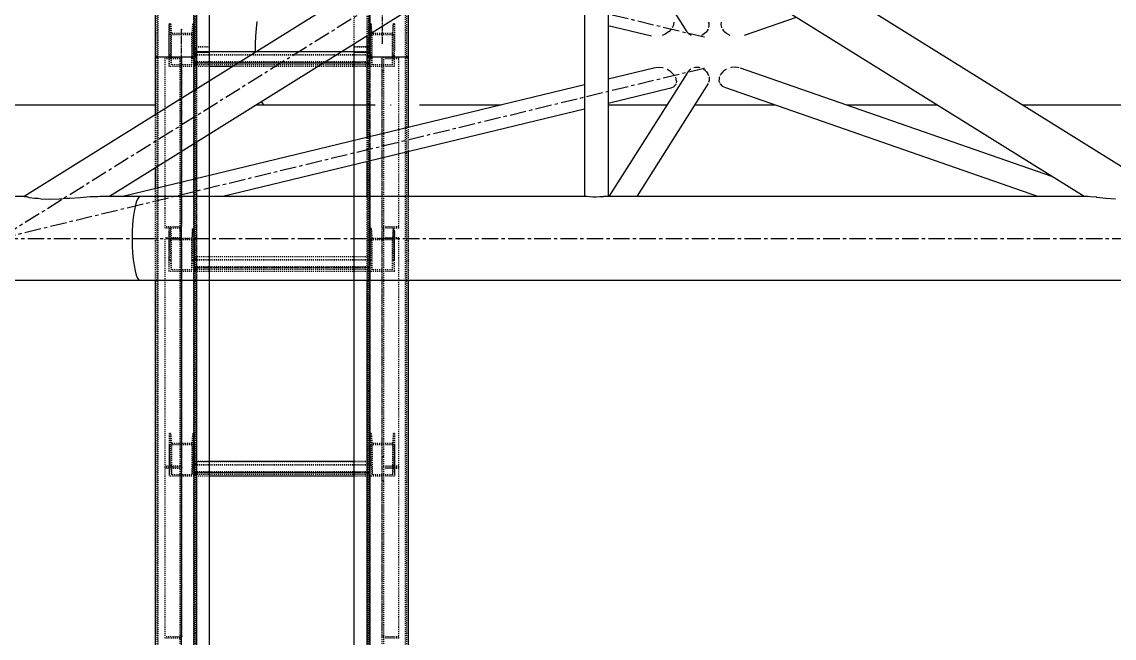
# Model space of a CAD drawing. Header units: millimetres. Extents: x 5143 to 30813, y 232 to 21408.
# Drawn here: x 8951 to 9479, y 17097 to 17395 of the extents above; entities that cross this region are included whole.
import ezdxf

# ---------------------------------------------------------------- set-up
doc = ezdxf.new("R2010")
doc.units = ezdxf.units.MM
doc.header["$LTSCALE"] = 0.25
for name, pattern in [('CENTER', [50.8, 31.75, -6.35, 6.35, -6.35]), ('XKITLINE00', [0]), ('XKITLINE02', [4, 2, -2]), ('XKITLINE03', [6, 3, -1, 1, -1])]:
    doc.linetypes.add(name, pattern=pattern)

msp = doc.modelspace()

# ---------------------------------------------------------------- linework, layer by layer
at = {"color": 3, "linetype": 'XKITLINE02'}
for p, q in [((9016.78, 17377.53), (9016.78, 17571.02)), ((9017.31, 17377.98), (9017.31, 17570.49)), ((9034.55, 17377.98), (9034.55, 17553.26)), ((9034.63, 17380.27), (9034.63, 17553.17)), ((9035.08, 17377.53), (9035.08, 17552.72)), ((9035.48, 17380.27), (9035.48, 17553.17)), ((9118.76, 17380.27), (9118.76, 17553.17)), ((9119.61, 17380.27), (9119.61, 17490.57)), ((9118.31, 17388.3), (9118.31, 17454.52)), ((9119.16, 17377.53), (9119.16, 17453.72)), ((9119.69, 17377.98), (9119.69, 17452.27)), ((9136.92, 17377.98), (9136.92, 17436.05)), ((9137.46, 17377.53), (9137.46, 17436.49)), ((9138.31, 17377.53), (9138.31, 17428.25)), ((9118.31, 17388.3), (9118.31, 17414.02)), ((9112.11, 17384.43), (9112.11, 17410.16)), ((9023.31, 17394.18), (9022.63, 17394.18)), ((9022.63, 17394.18), (9022.63, 17388.74)), ((9022.63, 17378.04), (9022.63, 17394.18)), ((9023.31, 17394.18), (9023.69, 17389.43)), ((9023.31, 17394.18), (9023.31, 17378.99)), ((9033.95, 17394.18), (9033.57, 17389.43)), ((9034.63, 17394.18), (9033.95, 17394.18)), ((9033.95, 17394.18), (9033.95, 17378.99)), ((9034.63, 17394.18), (9034.63, 17388.74)), ((9034.63, 17378.04), (9034.63, 17394.18)), ((9119.61, 17373.54), (9119.61, 17394.18)), ((9119.61, 17394.18), (9119.61, 17380.62)), ((9120.29, 17394.18), (9119.61, 17394.18)), ((9120.29, 17378.99), (9120.29, 17394.18)), ((9120.67, 17389.43), (9120.29, 17394.18)), ((9130.93, 17394.18), (9130.55, 17389.43)), ((9130.93, 17378.99), (9130.93, 17394.18)), ((9131.61, 17394.18), (9130.93, 17394.18)), ((9131.61, 17394.18), (9131.61, 17380.87)), ((9131.61, 17394.18), (9131.61, 17388.74)), ((9034.63, 17388.74), (9022.63, 17388.74)), ((9022.63, 17373.54), (9022.63, 17388.74)), ((9033.57, 17389.43), (9023.69, 17389.43)), ((9023.69, 17374.24), (9023.69, 17389.43)), ((9033.57, 17374.24), (9033.57, 17389.43)), ((9034.63, 17373.54), (9034.63, 17388.74)), ((9131.61, 17388.74), (9119.61, 17388.74)), ((9120.67, 17374.24), (9120.67, 17389.43)), ((9130.55, 17389.43), (9120.67, 17389.43)), ((9130.55, 17374.24), (9130.55, 17389.43)), ((9131.61, 17373.54), (9131.61, 17388.74)), ((9034.61, 15740.27), (9034.61, 17382.99)), ((9042.11, 17382.99), (9034.61, 17382.99)), ((9042.11, 17380.27), (9034.61, 17380.27)), ((9034.63, 17373.54), (9034.63, 17380.62)), ((9042.13, 17380.62), (9034.63, 17380.62)), ((9119.61, 17380.53), (9034.63, 17380.53)), ((9035.93, 17380.27), (9034.63, 17380.27)), ((9042.11, 17382.87), (9035.46, 17382.8)), ((9035.46, 15740.46), (9035.46, 17382.8)), ((9042.11, 17380.39), (9035.46, 17380.46)), ((9042.11, 15800.21), (9042.11, 17382.99)), ((9105.99, 17380.62), (9064.75, 17380.62)), ((9112.11, 15744.43), (9112.11, 17382.99)), ((9112.11, 17382.99), (9112.11, 17382.87)), ((9119.61, 17382.99), (9112.11, 17382.99)), ((9118.76, 17382.8), (9112.11, 17382.87)), ((9119.61, 17380.62), (9112.11, 17380.62)), ((9118.76, 17380.46), (9112.11, 17380.39)), ((9119.61, 17380.27), (9112.11, 17380.27)), ((9119.61, 17380.27), (9112.11, 17380.27)), ((9118.76, 17380.27), (9112.11, 17380.27)), ((9118.76, 17380.27), (9112.11, 17380.27)), ((9118.76, 15740.46), (9118.76, 17382.8)), ((9119.61, 15740.27), (9119.61, 17382.99)), ((9119.61, 17373.54), (9119.61, 17380.62)), ((9119.61, 17373.54), (9119.61, 17380.62)), ((9131.61, 17373.54), (9131.61, 17380.87)), ((9015.93, 17377.53), (9015.93, 17378.04)), ((9016.78, 17377.53), (9015.93, 17377.53)), ((9016.78, 17377.53), (9015.93, 17377.53)), ((9017.31, 17377.98), (9016.78, 17377.53)), ((9017.31, 17377.98), (9016.78, 17377.53)), ((9016.78, 15751.29), (9016.78, 17377.53)), ((9017.31, 15752.02), (9017.31, 17377.98)), ((9034.54, 17377.98), (9017.31, 17377.98)), ((9034.55, 17377.98), (9017.31, 17377.98)), ((9020.63, 17305.07), (9020.63, 17377.89)), ((9028.63, 17377.89), (9020.63, 17377.89)), ((9027.83, 17377.24), (9020.63, 17377.24)), ((9023.31, 17378.99), (9022.63, 17378.99)), ((9022.63, 17378.04), (9022.63, 17373.54)), ((9023.69, 17374.24), (9023.31, 17378.99)), ((9027.83, 17306.82), (9027.83, 17377.24)), ((9028.63, 17289.47), (9028.63, 17377.89)), ((9033.57, 17374.24), (9033.95, 17378.99)), ((9034.63, 17378.99), (9033.95, 17378.99)), ((9034.55, 15752.02), (9034.54, 17377.98)), ((9035.08, 17377.53), (9034.54, 17377.98)), ((9035.08, 17377.53), (9034.55, 17377.98)), ((9119.61, 17379.08), (9034.63, 17379.08)), ((9119.61, 17378.99), (9034.63, 17378.99)), ((9034.63, 17378.04), (9034.63, 17373.54)), ((9119.61, 17375.72), (9034.63, 17375.72)), ((9042.11, 17375.17), (9034.63, 17375.17)), ((9035.08, 15751.29), (9035.08, 17377.53)), ((9035.93, 17377.53), (9035.08, 17377.53)), ((9035.93, 17377.53), (9035.08, 17377.53)), ((9035.93, 17377.53), (9035.93, 17378.04)), ((9097.26, 17375.17), (9056.02, 17375.17)), ((9119.61, 17375.17), (9112.11, 17375.17)), ((9118.31, 17377.53), (9118.31, 17378.04)), ((9119.16, 17377.53), (9118.31, 17377.53)), ((9119.16, 17377.53), (9118.31, 17377.53)), ((9119.69, 17377.98), (9119.16, 17377.53)), ((9119.69, 17377.98), (9119.16, 17377.53)), ((9119.16, 15751.29), (9119.16, 17377.53)), ((9120.29, 17378.99), (9119.61, 17378.99)), ((9119.69, 15752.02), (9119.69, 17377.98)), ((9136.92, 17377.98), (9119.69, 17377.98)), ((9136.92, 17377.98), (9119.69, 17377.98)), ((9120.67, 17374.24), (9120.29, 17378.99)), ((9125.61, 17289.47), (9125.61, 17377.89)), ((9133.61, 17377.89), (9125.61, 17377.89)), ((9126.41, 17289.47), (9126.41, 17377.24)), ((9133.61, 17377.24), (9126.41, 17377.24)), ((9130.55, 17374.24), (9130.93, 17378.99)), ((9131.61, 17378.99), (9130.93, 17378.99)), ((9133.61, 17295.34), (9133.61, 17377.89)), ((9136.93, 15752.02), (9136.92, 17377.98)), ((9137.46, 17377.53), (9136.92, 17377.98)), ((9137.46, 17377.53), (9136.92, 17377.98)), ((9137.46, 15751.29), (9137.46, 17377.53)), ((9138.31, 17377.53), (9137.46, 17377.53)), ((9138.31, 17377.53), (9137.46, 17377.53)), ((9034.63, 17373.54), (9022.63, 17373.54)), ((9033.57, 17374.24), (9023.69, 17374.24)), ((9028.63, 17371.38), (9027.83, 17371.38)), ((9119.61, 17374.38), (9034.63, 17374.38)), ((9042.11, 17373.54), (9034.63, 17373.54)), ((9119.61, 17373.54), (9053.41, 17373.54)), ((9131.61, 17373.54), (9119.61, 17373.54)), ((9130.55, 17374.24), (9120.67, 17374.24)), ((9126.41, 17371.38), (9125.61, 17371.38)), ((9042.11, 15742.87), (9042.11, 17366.5)), ((9035.93, 15801.69), (9035.93, 17362.64)), ((9015.93, 17324.44), (9015.93, 17350.17)), ((9138.31, 15760.78), (9138.31, 17344.02)), ((9112.11, 15742.87), (9112.11, 17337.68)), ((9118.31, 17327.46), (9118.31, 17339.18)), ((9118.76, 17328.83), (9118.76, 15740.46)), ((9119.61, 17329.04), (9119.61, 15740.27)), ((9035.93, 17269.97), (9035.93, 17319.23)), ((9042.11, 17269.97), (9042.11, 17320.73)), ((9015.93, 17269.97), (9015.93, 17314.39)), ((9027.83, 17289.47), (9027.83, 17306.82)), ((9028.63, 17307.01), (9028.63, 17295.99)), ((9112.11, 17269.97), (9112.11, 17310.57)), ((9118.31, 17269.97), (9118.31, 17310.57)), ((9138.31, 17269.97), (9138.31, 17310.57)), ((9020.63, 17295.34), (9020.63, 17305.07)), ((9028.63, 17295.99), (9020.63, 17295.99)), ((9133.61, 17295.99), (9125.61, 17295.99)), ((9027.83, 17295.34), (9020.63, 17295.34)), ((9027.83, 17290.73), (9020.63, 17290.73)), ((9020.63, 17179.74), (9020.63, 17290.73)), ((9028.63, 17290.23), (9020.63, 17290.23)), ((9023.31, 17295.11), (9022.63, 17295.11)), ((9022.63, 17286.75), (9022.63, 17295.11)), ((9022.63, 17277.23), (9022.63, 17293.8)), ((9023.31, 17295.11), (9023.69, 17290.35)), ((9023.31, 17279.92), (9023.31, 17295.11)), ((9033.57, 17290.35), (9023.69, 17290.35)), ((9023.69, 17275.16), (9023.69, 17290.35)), ((9028.63, 17295.23), (9027.83, 17295.23)), ((9027.83, 17180.24), (9027.83, 17295.23)), ((9028.63, 17179.74), (9028.63, 17295.23)), ((9033.95, 17295.11), (9033.57, 17290.35)), ((9033.57, 17275.16), (9033.57, 17290.35)), ((9034.63, 17295.11), (9033.95, 17295.11)), ((9033.95, 17279.92), (9033.95, 17295.11)), ((9034.63, 17286.75), (9034.63, 17295.11)), ((9034.63, 17277.23), (9034.63, 17293.8)), ((9119.61, 17279.92), (9119.61, 17295.11)), ((9120.29, 17295.11), (9119.61, 17295.11)), ((9119.61, 17293.8), (9119.61, 17289.66)), ((9120.29, 17279.92), (9120.29, 17295.11)), ((9120.29, 17295.11), (9120.67, 17290.35)), ((9120.67, 17275.16), (9120.67, 17290.35)), ((9130.55, 17290.35), (9120.67, 17290.35)), ((9125.61, 17179.74), (9125.61, 17295.23)), ((9126.41, 17295.23), (9125.61, 17295.23)), ((9133.61, 17290.23), (9125.61, 17290.23)), ((9133.61, 17295.34), (9126.41, 17295.34)), ((9126.41, 17180.24), (9126.41, 17295.23)), ((9133.61, 17290.73), (9126.41, 17290.73)), ((9130.93, 17295.11), (9130.55, 17290.35)), ((9130.55, 17275.16), (9130.55, 17290.35)), ((9130.93, 17279.92), (9130.93, 17295.11)), ((9131.61, 17295.11), (9130.93, 17295.11)), ((9131.61, 17279.92), (9131.61, 17295.11)), ((9131.61, 17293.8), (9131.61, 17289.66)), ((9133.61, 17179.74), (9133.61, 17290.73)), ((9034.63, 17289.66), (9022.63, 17289.66)), ((9022.63, 17274.47), (9022.63, 17286.75)), ((9028.63, 17289.47), (9027.83, 17289.47)), ((9028.63, 17286.75), (9028.63, 17179.74)), ((9034.63, 17274.47), (9034.63, 17286.75)), ((9119.61, 17274.47), (9119.61, 17289.66)), ((9131.61, 17289.66), (9119.61, 17289.66)), ((9126.41, 17289.47), (9125.61, 17289.47)), ((9131.61, 17274.47), (9131.61, 17289.66)), ((9023.31, 17279.92), (9022.63, 17279.92)), ((9023.69, 17275.16), (9023.31, 17279.92)), ((9033.57, 17275.16), (9033.95, 17279.92)), ((9034.63, 17279.92), (9033.95, 17279.92)), ((9034.63, 17274.47), (9034.63, 17281.54)), ((9119.61, 17281.54), (9034.63, 17281.54)), ((9119.61, 17281.45), (9034.63, 17281.45)), ((9119.61, 17280.01), (9034.63, 17280.01)), ((9119.61, 17279.92), (9034.63, 17279.92)), ((9119.61, 17274.47), (9119.61, 17281.54)), ((9119.61, 17274.47), (9119.61, 17279.92)), ((9120.29, 17279.92), (9119.61, 17279.92)), ((9120.67, 17275.16), (9120.29, 17279.92)), ((9130.55, 17275.16), (9130.93, 17279.92)), ((9131.61, 17279.92), (9130.93, 17279.92)), ((9131.61, 17274.47), (9131.61, 17279.92)), ((9034.63, 17274.47), (9022.63, 17274.47)), ((9033.57, 17275.16), (9023.69, 17275.16)), ((9119.61, 17276.64), (9034.63, 17276.64)), ((9119.61, 17276.09), (9034.63, 17276.09)), ((9119.61, 17275.3), (9034.63, 17275.3)), ((9119.61, 17274.47), (9034.63, 17274.47)), ((9131.61, 17274.47), (9119.61, 17274.47)), ((9130.55, 17275.16), (9120.67, 17275.16)), ((9023.31, 17196.03), (9022.63, 17196.03)), ((9022.63, 17196.03), (9022.63, 17190.58)), ((9022.63, 17196.03), (9022.63, 17180.84)), ((9023.31, 17196.03), (9023.69, 17191.28)), ((9023.31, 17196.03), (9023.31, 17180.84)), ((9033.95, 17196.03), (9033.57, 17191.28)), ((9034.63, 17196.03), (9033.95, 17196.03)), ((9033.95, 17196.03), (9033.95, 17180.84)), ((9034.63, 17196.03), (9034.63, 17190.58)), ((9034.63, 17196.03), (9034.63, 17180.84)), ((9119.61, 17196.03), (9119.61, 17180.84)), ((9119.61, 17196.03), (9119.61, 17190.58)), ((9120.29, 17196.03), (9119.61, 17196.03)), ((9120.29, 17196.03), (9120.29, 17180.84)), ((9120.29, 17196.03), (9120.67, 17191.28)), ((9130.93, 17196.03), (9130.55, 17191.28)), ((9130.93, 17196.03), (9130.93, 17180.84)), ((9131.61, 17196.03), (9130.93, 17196.03)), ((9131.61, 17196.03), (9131.61, 17180.84)), ((9131.61, 17196.03), (9131.61, 17190.58)), ((9034.63, 17190.58), (9022.63, 17190.58)), ((9022.63, 17190.58), (9022.63, 17175.39)), ((9033.57, 17191.28), (9023.69, 17191.28)), ((9023.69, 17191.28), (9023.69, 17176.08)), ((9033.57, 17191.28), (9033.57, 17176.08)), ((9034.63, 17190.58), (9034.63, 17175.39)), ((9119.61, 17190.58), (9119.61, 17175.39)), ((9131.61, 17190.58), (9119.61, 17190.58)), ((9120.67, 17191.28), (9120.67, 17176.08)), ((9130.55, 17191.28), (9120.67, 17191.28)), ((9130.55, 17191.28), (9130.55, 17176.08)), ((9131.61, 17190.58), (9131.61, 17175.39)), ((9028.63, 17184.75), (9027.83, 17184.75)), ((9126.41, 17184.75), (9125.61, 17184.75)), ((9027.83, 17180.24), (9020.63, 17180.24)), ((9020.63, 17097.19), (9020.63, 17179.74)), ((9028.63, 17179.74), (9020.63, 17179.74)), ((9028.63, 17179.74), (9020.63, 17179.74)), ((9023.31, 17180.84), (9022.63, 17180.84)), ((9022.63, 17180.84), (9022.63, 17175.39)), ((9023.31, 17180.84), (9023.69, 17176.08)), ((9028.63, 17091.32), (9028.63, 17179.74)), ((9033.95, 17180.84), (9033.57, 17176.08)), ((9034.63, 17180.84), (9033.95, 17180.84)), ((9034.63, 17175.39), (9034.63, 17182.47)), ((9042.11, 17182.47), (9034.63, 17182.47)), ((9119.61, 17182.38), (9034.63, 17182.38)), ((9119.61, 17180.93), (9034.63, 17180.93)), ((9119.61, 17180.84), (9034.63, 17180.84)), ((9034.63, 17180.84), (9034.63, 17175.39)), ((9119.61, 17182.47), (9112.11, 17182.47)), ((9119.61, 17175.39), (9119.61, 17182.47)), ((9119.61, 17180.84), (9119.61, 17175.39)), ((9120.29, 17180.84), (9119.61, 17180.84)), ((9120.29, 17180.84), (9120.67, 17176.08)), ((9133.61, 17179.74), (9125.61, 17179.74)), ((9125.61, 17091.32), (9125.61, 17179.74)), ((9133.61, 17179.74), (9125.61, 17179.74)), ((9133.61, 17180.24), (9126.41, 17180.24)), ((9130.93, 17180.84), (9130.55, 17176.08)), ((9131.61, 17180.84), (9130.93, 17180.84)), ((9131.61, 17180.84), (9131.61, 17175.39)), ((9133.61, 17097.19), (9133.61, 17179.74)), ((9027.83, 17179.09), (9020.63, 17179.09)), ((9034.63, 17175.39), (9022.63, 17175.39)), ((9033.57, 17176.08), (9023.69, 17176.08)), ((9027.83, 17091.32), (9027.83, 17179.09)), ((9119.61, 17177.57), (9034.63, 17177.57)), ((9042.11, 17177.02), (9034.63, 17177.02)), ((9119.61, 17176.23), (9034.63, 17176.23)), ((9042.11, 17175.39), (9034.63, 17175.39)), ((9119.61, 17177.02), (9112.11, 17177.02)), ((9119.61, 17175.39), (9112.11, 17175.39)), ((9131.61, 17175.39), (9119.61, 17175.39)), ((9130.55, 17176.08), (9120.67, 17176.08)), ((9126.41, 17091.32), (9126.41, 17179.09)), ((9133.61, 17179.09), (9126.41, 17179.09)), ((9028.63, 17173.23), (9027.83, 17173.23)), ((9126.41, 17173.23), (9125.61, 17173.23)), ((9028.63, 17097.84), (9020.63, 17097.84)), ((9027.83, 17097.19), (9020.63, 17097.19)), ((9133.61, 17097.84), (9125.61, 17097.84)), ((9133.61, 17097.19), (9126.41, 17097.19))]:
    msp.add_line(p, q, dxfattribs=at)
at = {"color": 1, "linetype": 'XKITLINE03'}
for p, q in [((9034.63, 17380.27), (9034.63, 17553.17)), ((9119.61, 17553.17), (9119.61, 17380.27)), ((9125.61, 17439.67), (9125.61, 17384.67)), ((9028.63, 15747.93), (9028.63, 17391.46)), ((9034.63, 17388.74), (9034.63, 17373.54)), ((9119.61, 17373.54), (9119.61, 17388.74)), ((9034.61, 15740.27), (9034.61, 17380.27)), ((9119.61, 17380.27), (9119.61, 15740.27)), ((9028.63, 17377.89), (9028.63, 17295.99)), ((9119.61, 17375.17), (9034.63, 17375.17)), ((9125.61, 17295.99), (9125.61, 17377.89)), ((9028.63, 17290.23), (9028.63, 17179.74)), ((9125.61, 17179.74), (9125.61, 17290.23)), ((9034.63, 17289.66), (9034.63, 17274.47)), ((9119.61, 17274.47), (9119.61, 17289.66)), ((9119.61, 17276.09), (9034.63, 17276.09)), ((9034.63, 17190.58), (9034.63, 17175.39)), ((9119.61, 17175.39), (9119.61, 17190.58)), ((9028.63, 17179.74), (9028.63, 17097.84)), ((9125.61, 17097.84), (9125.61, 17179.74)), ((9119.61, 17177.02), (9034.63, 17177.02))]:
    msp.add_line(p, q, dxfattribs=at)
at = {"color": 8, "linetype": 'CENTER'}
for p, q in [((9229.11, 17470.27), (8940.53, 17290.27)), ((8940.53, 17470.27), (9281.26, 17387.77)), ((8940.53, 17290.27), (9281.26, 17372.77)), ((7544.5, 17290.27), (9008.64, 17290.27)), ((9008.64, 17290.27), (10454.11, 17290.27))]:
    msp.add_line(p, q, dxfattribs=at)
at = {"color": 8, "linetype": 'XKITLINE00'}
for p, q in [((9176.6, 17450.38), (8952.45, 17310.57)), ((9217.31, 17450.05), (8993.7, 17310.57)), ((9223.41, 17450.37), (9223.41, 17310.57)), ((9234.81, 17450.11), (9234.81, 17310.57)), ((9235.2, 17449.97), (9272.9, 17390.32)), ((9464.95, 17310.57), (9240.63, 17450.25)), ((9506.24, 17310.57), (9282.06, 17450.16)), ((9325.76, 17397.24), (9300.58, 17388.47)), ((9064.64, 17391.81), (9064.36, 17388.12)), ((9065.02, 17395.2), (9064.64, 17391.81)), ((9255.71, 17388.1), (9234.81, 17393.16)), ((9265.32, 17391.51), (9264.2, 17390.33)), ((9266.36, 17393.43), (9265.76, 17392.14)), ((9266.62, 17394.96), (9266.36, 17393.73)), ((9266.36, 17393.73), (9266.36, 17393.43)), ((9282.97, 17391.28), (9282.16, 17390.14)), ((9283.04, 17391.5), (9282.97, 17391.28)), ((9283.46, 17392.88), (9283.23, 17392.13)), ((9283.25, 17394.92), (9283.43, 17394.46)), ((9283.43, 17394.46), (9283.44, 17393.69)), ((9283.44, 17393.69), (9283.46, 17392.88)), ((9289.48, 17394.92), (9289.3, 17393.92)), ((9289.3, 17393.92), (9289.37, 17393.69)), ((9289.37, 17393.69), (9289.58, 17392.3)), ((9289.58, 17392.3), (9289.68, 17392.13)), ((9290.08, 17391.5), (9290.53, 17390.75)), ((9291.26, 17390.14), (9290.53, 17390.75)), ((9064.36, 17388.12), (9064.18, 17384.25)), ((9262.46, 17389.08), (9260.95, 17388.48)), ((9263.97, 17390.18), (9262.46, 17389.08)), ((9264.2, 17390.33), (9263.97, 17390.18)), ((9272.9, 17390.32), (9273.07, 17390.14)), ((9273.07, 17390.14), (9274.01, 17389.07)), ((9275.04, 17388.48), (9274.01, 17389.07)), ((9280.61, 17388.73), (9280.02, 17388.48)), ((9281.98, 17389.86), (9280.61, 17388.73)), ((9282.16, 17390.14), (9281.98, 17389.86)), ((9292, 17389.41), (9291.26, 17390.14)), ((9293.9, 17388.43), (9292, 17389.41)), ((9064.18, 17384.25), (9064.13, 17380.62)), ((9256.93, 17372.74), (9234.81, 17367.39)), ((9272.97, 17370.3), (9235.22, 17310.57)), ((9259.09, 17373.06), (9256.93, 17372.74)), ((9261.34, 17372.84), (9259.09, 17373.06)), ((9261.41, 17372.81), (9261.34, 17372.84)), ((9263.45, 17372.1), (9263.33, 17372.15)), ((9265.2, 17370.93), (9263.45, 17372.1)), ((9265.2, 17370.93), (9265.32, 17370.79)), ((9266.65, 17369.48), (9265.32, 17370.79)), ((9266.65, 17369.48), (9266.85, 17369.11)), ((9273.38, 17370.84), (9272.97, 17370.3)), ((9273.98, 17371.63), (9273.38, 17370.84)), ((9274.76, 17372.16), (9273.98, 17371.63)), ((9277.07, 17373.06), (9276.19, 17372.82)), ((9278.83, 17373.01), (9277.07, 17373.06)), ((9279.39, 17372.82), (9278.83, 17373.01)), ((9281.96, 17371.38), (9280.89, 17372.16)), ((9281.96, 17371.38), (9282.36, 17370.84)), ((9282.36, 17370.84), (9283.03, 17370)), ((9283.03, 17370), (9283.37, 17369.11)), ((9289.24, 17369.74), (9288.96, 17369.11)), ((9290.29, 17370.84), (9289.24, 17369.74)), ((9290.55, 17371.16), (9290.29, 17370.84)), ((9292.07, 17372.16), (9290.55, 17371.16)), ((9294.34, 17372.95), (9293.93, 17372.82)), ((9296.58, 17373.1), (9294.34, 17372.95)), ((9298.16, 17372.82), (9296.58, 17373.1)), ((9449.39, 17320.26), (9298.77, 17372.71)), ((9223.41, 17364.63), (9000.17, 17310.57)), ((9283.26, 17365.31), (9248.66, 17310.57)), ((9267.55, 17364.86), (9266.76, 17363.96)), ((9267.18, 17368.49), (9267.51, 17367.87)), ((9267.51, 17367.87), (9267.57, 17367.21)), ((9267.6, 17365.12), (9267.55, 17364.86)), ((9267.57, 17367.21), (9267.84, 17366.28)), ((9267.84, 17366.28), (9267.72, 17365.68)), ((9283.71, 17366.79), (9283.38, 17365.69)), ((9283.61, 17368.5), (9283.64, 17368.42)), ((9283.64, 17368.42), (9283.68, 17367.26)), ((9283.68, 17367.26), (9283.71, 17366.79)), ((9288.52, 17367.26), (9288.42, 17366.53)), ((9288.42, 17366.53), (9288.71, 17365.69)), ((9288.53, 17368.14), (9288.52, 17367.26)), ((9288.68, 17368.5), (9288.53, 17368.14)), ((9288.9, 17365.13), (9288.91, 17365.08)), ((9288.91, 17365.08), (9289.97, 17364)), ((9265.14, 17363.01), (9234.81, 17355.67)), ((9266.59, 17363.73), (9265.14, 17363.01)), ((9266.76, 17363.96), (9266.59, 17363.73)), ((9289.97, 17364), (9290.06, 17363.9)), ((9291.66, 17363.12), (9290.06, 17363.9)), ((9442.58, 17310.57), (9291.66, 17363.12)), ((9015.63, 17354.87), (8946.23, 17354.87)), ((9068.79, 17354.87), (9064.72, 17354.87)), ((9067.21, 17356.43), (9067.35, 17356.12)), ((9067.21, 17356.43), (9067.35, 17356.12)), ((9067.35, 17356.12), (9068.06, 17355.19)), ((9067.35, 17356.12), (9068.06, 17355.19)), ((9068.79, 17354.87), (9068.06, 17355.19)), ((9068.79, 17354.87), (9068.06, 17355.19)), ((9122.11, 17354.87), (9068.79, 17354.87)), ((9129.89, 17354.87), (9129.61, 17354.87)), ((9183.13, 17354.87), (9143.61, 17354.87)), ((9263.22, 17354.87), (9234.81, 17354.87)), ((9315.35, 17354.87), (9276.67, 17354.87)), ((9393.8, 17354.87), (9349.99, 17354.87)), ((9512.5, 17354.87), (9435.1, 17354.87)), ((9223.41, 17352.91), (9048.57, 17310.57)), ((8952.58, 17310.57), (8943.88, 17310.57)), ((8952.6, 17310.61), (8952.52, 17310.57)), ((8952.6, 17310.61), (8952.57, 17310.56)), ((8953.55, 17310.45), (8952.57, 17310.56)), ((8953.95, 17310.43), (8953.55, 17310.45)), ((8955.09, 17310.07), (8953.95, 17310.43)), ((8957.55, 17309.74), (8955.09, 17310.07)), ((8959.23, 17309.63), (8957.55, 17309.74)), ((8960.75, 17309.42), (8959.23, 17309.63)), ((8964.73, 17309.26), (8960.75, 17309.42)), ((8969.44, 17309.36), (8964.73, 17309.26)), ((8973.31, 17309.63), (8969.44, 17309.36)), ((8974.57, 17309.68), (8973.31, 17309.63)), ((8979.55, 17309.99), (8974.57, 17309.68)), ((8984.34, 17310.41), (8979.55, 17309.99)), ((8984.51, 17310.43), (8984.34, 17310.41)), ((8988.07, 17310.53), (8984.51, 17310.43)), ((8989.98, 17310.61), (8988.07, 17310.53)), ((9008.64, 17310.57), (8989.09, 17310.57)), ((8990.29, 17310.57), (8989.98, 17310.61)), ((9006.66, 17307.86), (9006.09, 17305.83)), ((9007.29, 17309.35), (9006.66, 17307.86)), ((9007.29, 17309.35), (9006.66, 17307.86)), ((9007.95, 17310.27), (9007.29, 17309.35)), ((9007.95, 17310.27), (9007.29, 17309.35)), ((9008.64, 17310.57), (9007.95, 17310.27)), ((9008.64, 17310.57), (9007.95, 17310.27)), ((9224.5, 17310.57), (9008.64, 17310.57)), ((9224.24, 17310.62), (9223.96, 17310.59)), ((9224.5, 17310.57), (9224.24, 17310.62)), ((9225.76, 17310.45), (9224.5, 17310.57)), ((9227.35, 17310.39), (9225.76, 17310.45)), ((9229.11, 17310.39), (9227.35, 17310.39)), ((9230.87, 17310.45), (9229.11, 17310.39)), ((9232.46, 17310.56), (9230.87, 17310.45)), ((9232.93, 17310.62), (9232.46, 17310.56)), ((9466.85, 17310.57), (9232.55, 17310.57)), ((9232.89, 17310.59), (9232.74, 17310.6)), ((9233.37, 17310.59), (9232.93, 17310.62)), ((9466.43, 17310.62), (9466.07, 17310.59)), ((9467.92, 17310.46), (9466.43, 17310.62)), ((9470.89, 17310.25), (9467.92, 17310.46)), ((9471.09, 17310.21), (9470.89, 17310.25)), ((9475.46, 17309.7), (9471.09, 17310.21)), ((9480.18, 17309.32), (9475.46, 17309.7)), ((9005.61, 17303.32), (9005.21, 17300.42)), ((9006.09, 17305.83), (9005.61, 17303.32)), ((9004.92, 17297.22), (9004.74, 17293.8)), ((9005.21, 17300.42), (9004.92, 17297.22)), ((9004.74, 17293.8), (9004.68, 17290.27)), ((9004.68, 17290.27), (9004.74, 17286.75)), ((9004.74, 17286.75), (9004.92, 17283.33)), ((9004.92, 17283.33), (9005.21, 17280.12)), ((9005.21, 17280.12), (9005.61, 17277.23)), ((9005.61, 17277.23), (9006.09, 17274.72)), ((9006.09, 17274.72), (9006.66, 17272.69)), ((9008.64, 17269.97), (8409.87, 17269.97)), ((9006.66, 17272.69), (9007.29, 17271.2)), ((9006.66, 17272.69), (9007.29, 17271.2)), ((9007.29, 17271.2), (9007.95, 17270.28)), ((9007.29, 17271.2), (9007.95, 17270.28)), ((9008.64, 17269.97), (9007.95, 17270.28)), ((9008.64, 17269.97), (9007.95, 17270.28)), ((10053.45, 17269.97), (9008.64, 17269.97))]:
    msp.add_line(p, q, dxfattribs=at)
at = {"color": 7, "linetype": 'XKITLINE00'}
for p, q in [((9015.93, 17378.04), (9015.93, 17446.16)), ((9035.93, 17378.04), (9035.93, 17441.32)), ((9042.13, 17380.27), (9042.13, 17439.81)), ((9138.31, 17378.04), (9138.31, 17400.77)), ((9118.31, 17378.04), (9118.31, 17388.3)), ((9042.13, 17380.27), (9035.93, 17380.27)), ((9042.11, 17366.5), (9042.11, 17380.27)), ((9064.75, 17380.62), (9042.13, 17380.62)), ((9112.11, 17380.62), (9105.99, 17380.62)), ((9112.11, 17380.27), (9112.11, 17384.43)), ((9112.11, 17337.68), (9112.11, 17380.27)), ((9118.31, 17380.27), (9112.11, 17380.27)), ((9015.93, 17350.17), (9015.93, 17378.04)), ((9035.93, 17378.04), (9015.93, 17378.04)), ((9035.93, 17378.04), (9015.93, 17378.04)), ((9035.93, 17362.64), (9035.93, 17378.04)), ((9056.02, 17375.17), (9042.11, 17375.17)), ((9112.11, 17375.17), (9097.26, 17375.17)), ((9118.31, 17339.18), (9118.31, 17378.04)), ((9138.31, 17378.04), (9118.31, 17378.04)), ((9138.31, 17378.04), (9118.31, 17378.04)), ((9138.31, 17344.02), (9138.31, 17378.04)), ((9053.41, 17373.54), (9042.11, 17373.54)), ((9042.11, 17320.73), (9042.11, 17340.77)), ((9035.93, 17319.23), (9035.93, 17336.92)), ((9118.31, 17310.57), (9118.31, 17327.46)), ((9138.31, 17310.57), (9138.31, 17332.3)), ((9015.93, 17314.39), (9015.93, 17324.44)), ((9112.11, 17310.57), (9112.11, 17325.96)), ((9015.93, 16758.34), (9015.93, 17269.97)), ((9035.93, 16741.45), (9035.93, 17269.97)), ((9042.11, 16736.23), (9042.11, 17269.97)), ((9112.11, 16677.14), (9112.11, 17269.97)), ((9118.31, 16671.91), (9118.31, 17269.97)), ((9138.31, 16655.02), (9138.31, 17269.97)), ((9112.11, 17182.47), (9042.11, 17182.47)), ((9112.11, 17177.02), (9042.11, 17177.02)), ((9112.11, 17175.39), (9042.11, 17175.39))]:
    msp.add_line(p, q, dxfattribs=at)
at = {"color": 1, "linetype": 'XKITLINE00'}
for centre in [(9028.63, 17391.46), (9034.63, 17388.74), (9119.61, 17388.74), (9034.61, 17380.27), (9034.63, 17380.27), (9119.61, 17380.27), (9119.61, 17380.27), (9125.61, 17384.67), (9028.63, 17377.89), (9034.63, 17375.17), (9119.61, 17375.17), (9125.61, 17377.89), (9034.63, 17373.54), (9119.61, 17373.54), (9028.63, 17295.99), (9125.61, 17295.99), (9028.63, 17290.23), (9125.61, 17290.23), (9034.63, 17289.66), (9119.61, 17289.66), (9034.63, 17276.09), (9034.63, 17274.47), (9119.61, 17276.09), (9119.61, 17274.47), (9034.63, 17190.58), (9119.61, 17190.58), (9028.63, 17179.74), (9028.63, 17179.74), (9125.61, 17179.74), (9125.61, 17179.74), (9034.63, 17177.02), (9034.63, 17175.39), (9119.61, 17177.02), (9119.61, 17175.39), (9028.63, 17097.84), (9125.61, 17097.84)]:
    msp.add_circle(centre, 0.05, dxfattribs=at)
at = {"color": 8, "linetype": 'XKITLINE00'}
for centre in [(9281.26, 17387.77), (9281.26, 17372.77), (9008.64, 17290.27), (9008.64, 17290.27)]:
    msp.add_circle(centre, 0.05, dxfattribs=at)

doc.saveas('drawing.dxf')
